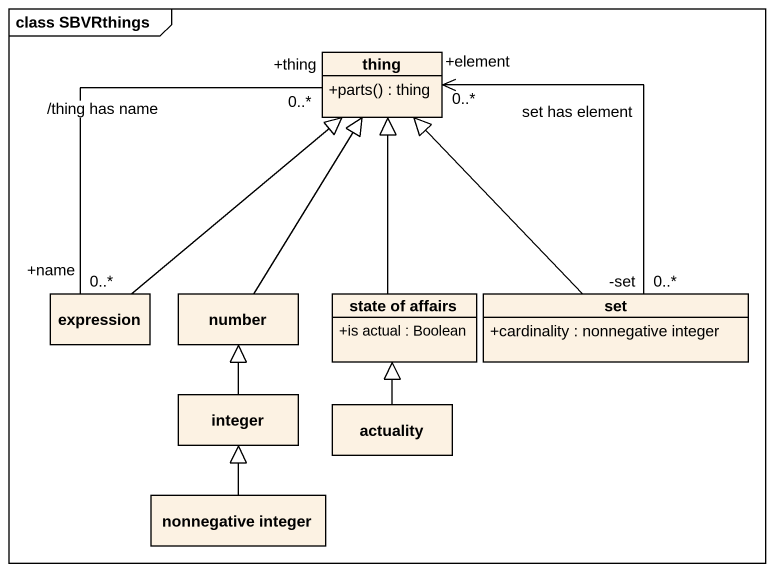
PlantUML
@startuml
mainframe class SBVRthings
hide circle
hide empty members
skinparam classAttributeIconSize 0
class thing {
  +parts() : thing
}
class expression
class number
class "state of affairs" as state_of_affairs {
  +is actual : Boolean
}
class "set" as set_ {
  +cardinality : nonnegative integer
}
class integer
class actuality
class "nonnegative integer" as nonnegative_integer
thing "0..*\n+thing" -- "+name\n0..*" expression : /thing has name
expression -up-|> thing
number -up-|> thing
state_of_affairs -up-|> thing
set_ "-set\n0..*" -up-> "+element\n0..*" thing : set has element
set_ -up-|> thing
integer -up-|> number
actuality -up-|> state_of_affairs
nonnegative_integer -up-|> integer
@enduml
